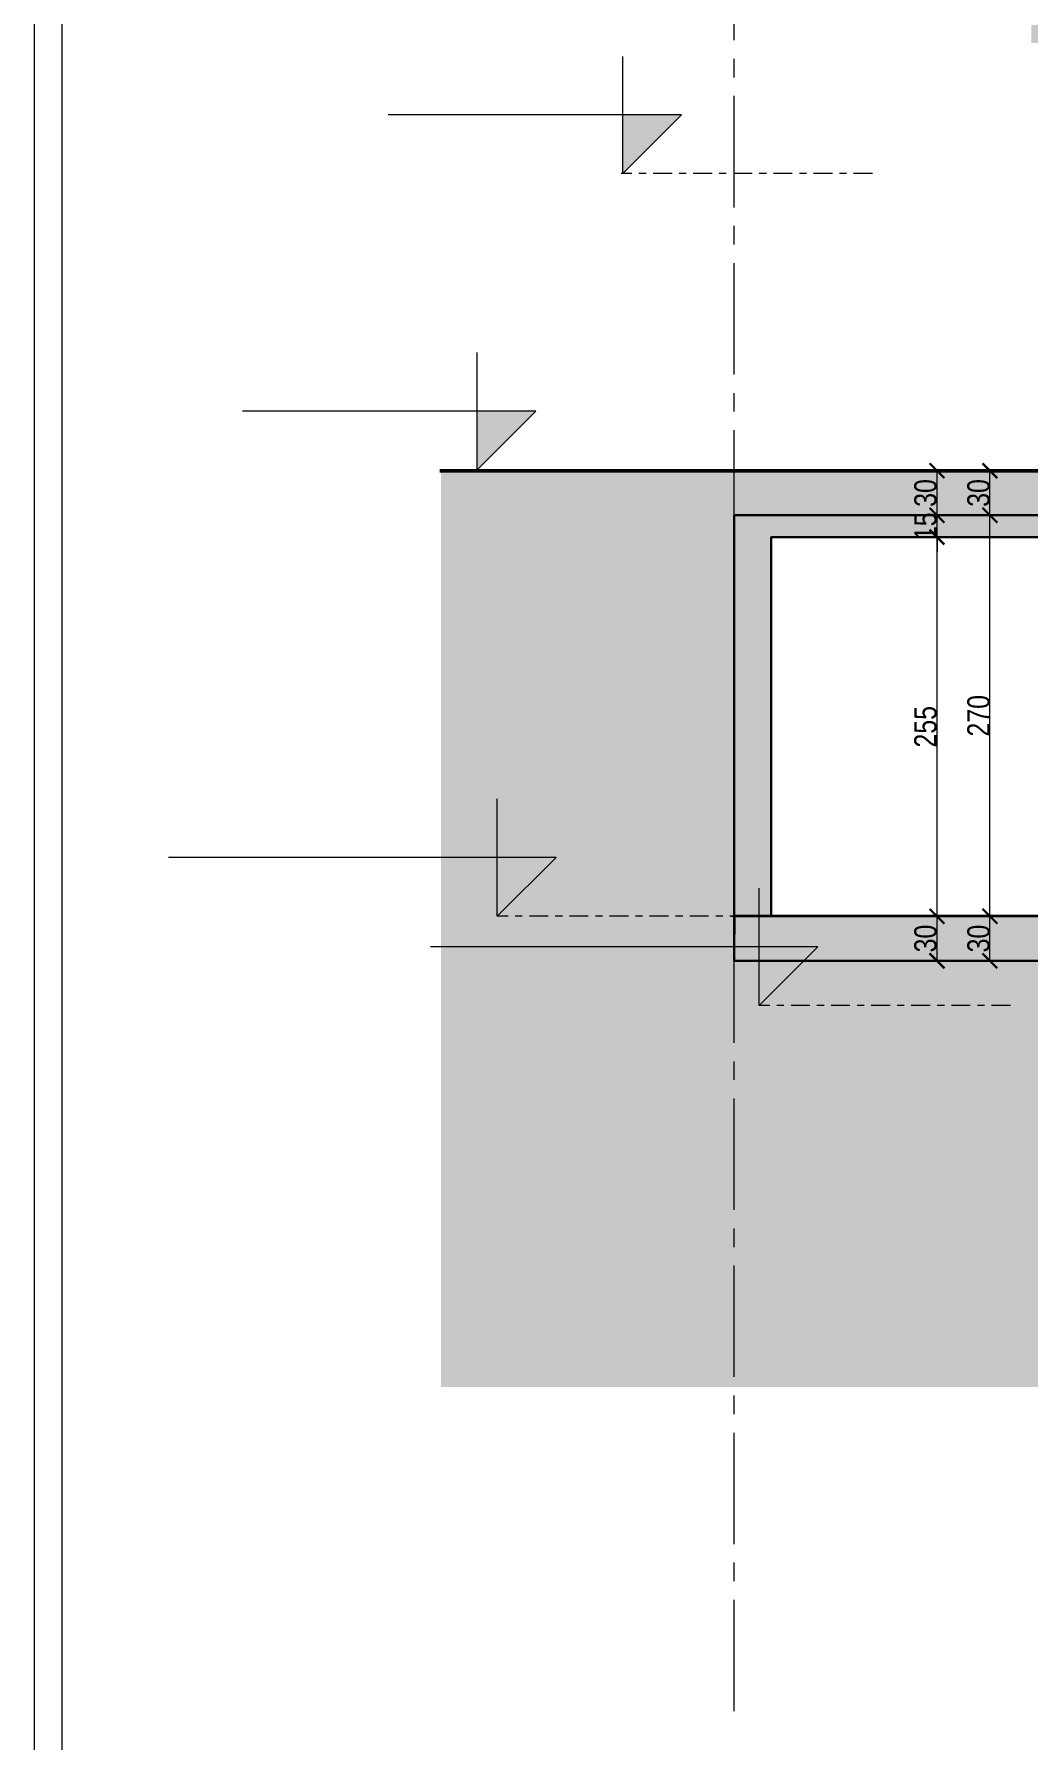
# Model space of a CAD drawing. Header units: millimetres. Extents: x 1373 to 40779, y 1939 to 6439.
# Drawn here: x 23003 to 23672, y 2721 to 3870 of the extents above; entities that cross this region are included whole.
import ezdxf

# ---------------------------------------------------------------- set-up
doc = ezdxf.new("R2010")
doc.units = ezdxf.units.MM
for name, pattern in [('Centre', [1.34939, 0.635, -0.23813, 0.23813, -0.23813]), ('DASHDOTX2', [50.8, 25.4, -12.7, 0, -12.7]), ('IMPORT-CENTER2', [112.5, 75, -12.5, 12.5, -12.5])]:
    doc.linetypes.add(name, pattern=pattern)
for name, color, linetype, lineweight in [('A-ANNO-DIMS', 211, 'Continuous', 18), ('A-DETL', 6, 'Continuous', 30), ('A-DETL-GENF', 92, 'Continuous', 18), ('A-FLOR-FNSH', 192, 'Continuous', 35), ('A-FLOR-LEVL', 51, 'Continuous', 18), ('A-WALL', 20, 'Continuous', 9), ('A-WALL-FNSH', 113, 'Continuous', 18), ('ESYA', 3, 'Continuous', 25), ('HESAPLAMALAR', 2, 'Continuous', 30), ('kest', 4, 'DASHDOTX2', 50), ('S-GRID', 252, 'IMPORT-CENTER2', 5)]:
    doc.layers.add(name, color=color, linetype=linetype, lineweight=lineweight)
doc.layers.add('MASSE', color=7, linetype='Continuous')
doc.styles.add('50', font='arial.ttf', dxfattribs={"width": 0.8})
doc.dimstyles.new('NERGİS', dxfattribs={"dimtxt": 15, "dimasz": 10, "dimexe": 20, "dimexo": 150, "dimgap": 0, "dimtad": 1, "dimdec": 0, "dimzin": 1, "dimtxsty": '50', "dimblk": 'ARCHTICK', "dimcen": 0, "dimse1": 1, "dimse2": 1, "dimclrd": 56, "dimclrt": 56, "dimazin": 3, "dimtfac": 1, "dimtdec": 0, "dimtix": 1, "dimtmove": 2, "dimatfit": 2, "dimldrblk": 'DOTSMALL', "dimlwd": 0, "dimlwe": -1, "dimarcsym": 0})

# ---------------------------------------------------------------- blocks, each defined once
blk = doc.blocks.new('JTIRJRT')
at = {"layer": 'A-FLOR-LEVL'}
for points in [[(21991.1, -3072.2), (21991.1, -3111.7), (22030.6, -3072.2)], [(21893.2, -3271.7), (21893.2, -3311.2), (21932.7, -3271.7)], [(21906.7, -3572.2), (21906.7, -3611.7), (21946.2, -3572.2)], [(22082.9, -3632.2), (22082.9, -3671.7), (22122.4, -3632.2)]]:
    blk.add_hatch(color=256, dxfattribs=at).paths.add_polyline_path(points)
for p, q in [((21991.1, -3111.7), (21991.1, -3032.7)), ((22030.6, -3072.2), (21833.2, -3072.2)), ((22030.6, -3072.2), (21991.1, -3111.7)), ((21893.2, -3311.2), (21893.2, -3232.2)), ((21932.7, -3271.7), (21735.2, -3271.7)), ((21932.7, -3271.7), (21893.2, -3311.2)), ((22075.9, -3311.7), (21878.4, -3311.7)), ((21906.7, -3611.7), (21906.7, -3532.7)), ((21946.2, -3572.2), (21685.5, -3572.2)), ((21946.2, -3572.2), (21906.7, -3611.7)), ((22082.9, -3671.7), (22082.9, -3592.7)), ((22122.4, -3632.2), (21861.7, -3632.2)), ((22122.4, -3632.2), (22082.9, -3671.7))]:
    blk.add_line(p, q, dxfattribs=at)
at = {"layer": 'A-FLOR-LEVL', "linetype": 'Centre', "ltscale": 20}
for p, q in [((22159.2, -3111.7), (21990, -3111.7)), ((22062.3, -3311.2), (21893.2, -3311.2)), ((22075.9, -3611.7), (21906.7, -3611.7)), ((22252, -3671.7), (22082.9, -3671.7))]:
    blk.add_line(p, q, dxfattribs=at)
blk = doc.blocks.new('_ArchTick')
at = {"color": 0, "linetype": 'ByBlock', "const_width": 0.15}
blk.add_lwpolyline([(-0.5, -0.5), (0.5, 0.5)], dxfattribs=at)
blk = doc.blocks.new('*D20586')
at = {"layer": 'Defpoints', "color": 0, "transparency": 16777216}
for p in [(23499.3, 3275.8), (23610.9, 3275.8), (23474.3, 3245.8)]:
    blk.add_point(p, dxfattribs=at)
at = {"layer": 'MASSE', "color": 56, "lineweight": 0, "transparency": 16777216}
blk.add_line((23610.9, 3245.8), (23610.9, 3275.8), dxfattribs=at)
at = {"layer": 'MASSE', "color": 56, "lineweight": 0, "transparency": 16777216, "xscale": 10, "yscale": 10, "zscale": 10}
for p, rotation in [((23610.9, 3275.8), 90), ((23610.9, 3245.8), 270)]:
    blk.add_blockref('_ArchTick', p, dxfattribs=dict(at, rotation=rotation))
at = {"layer": 'MASSE', "color": 56, "transparency": 16777216, "insert": (23603.2, 3260.8), "char_height": 15, "attachment_point": 5, "rotation": 90, "style": '50'}
blk.add_mtext('30', dxfattribs=at)
blk = doc.blocks.new('_DotSmall')
at = {"layer": 'ESYA', "color": 0, "const_width": 0.5}
blk.add_lwpolyline([(-0.0625, 0, 1), (0.0625, 0, 1)], format="xyb", close=True, dxfattribs=at)
blk = doc.blocks.new('*D20587')
at = {"layer": 'Defpoints', "color": 0, "transparency": 16777216}
for p in [(23610.9, 3531.1), (23610.9, 3531.1), (23499.3, 3275.8)]:
    blk.add_point(p, dxfattribs=at)
at = {"layer": 'MASSE', "color": 56, "lineweight": 0, "transparency": 16777216}
blk.add_line((23610.9, 3275.8), (23610.9, 3531.1), dxfattribs=at)
at = {"layer": 'MASSE', "color": 56, "lineweight": 0, "transparency": 16777216, "xscale": 10, "yscale": 10, "zscale": 10}
for p, rotation in [((23610.9, 3531.1), 90), ((23610.9, 3275.8), 270)]:
    blk.add_blockref('_ArchTick', p, dxfattribs=dict(at, rotation=rotation))
at = {"layer": 'MASSE', "color": 56, "transparency": 16777216, "insert": (23603.2, 3403.4), "char_height": 15, "attachment_point": 5, "rotation": 90, "style": '50'}
blk.add_mtext('255', dxfattribs=at)
blk = doc.blocks.new('*D20588')
at = {"layer": 'Defpoints', "color": 0, "transparency": 16777216}
for p in [(23610.9, 3545.8), (23624.4, 3545.8), (23610.9, 3531.1)]:
    blk.add_point(p, dxfattribs=at)
at = {"layer": 'MASSE', "color": 56, "lineweight": 0, "transparency": 16777216}
for p, q in [((23610.9, 3545.8), (23610.9, 3555.8)), ((23610.9, 3531.1), (23610.9, 3545.8)), ((23610.9, 3531.1), (23610.9, 3521.1))]:
    blk.add_line(p, q, dxfattribs=at)
at = {"layer": 'MASSE', "color": 56, "lineweight": 0, "transparency": 16777216, "xscale": 10, "yscale": 10, "zscale": 10}
for p, rotation in [((23610.9, 3545.8), 270), ((23610.9, 3531.1), 90)]:
    blk.add_blockref('_ArchTick', p, dxfattribs=dict(at, rotation=rotation))
at = {"layer": 'MASSE', "color": 56, "transparency": 16777216, "insert": (23603.2, 3538.4), "char_height": 15, "attachment_point": 5, "rotation": 90, "style": '50'}
blk.add_mtext('15', dxfattribs=at)
blk = doc.blocks.new('*D20589')
at = {"layer": 'Defpoints', "color": 0, "transparency": 16777216}
for p in [(23610.9, 3575.8), (23628.6, 3575.8), (23624.4, 3545.8)]:
    blk.add_point(p, dxfattribs=at)
at = {"layer": 'MASSE', "color": 56, "lineweight": 0, "transparency": 16777216}
blk.add_line((23610.9, 3545.8), (23610.9, 3575.8), dxfattribs=at)
at = {"layer": 'MASSE', "color": 56, "lineweight": 0, "transparency": 16777216, "xscale": 10, "yscale": 10, "zscale": 10}
for p, rotation in [((23610.9, 3575.8), 90), ((23610.9, 3545.8), 270)]:
    blk.add_blockref('_ArchTick', p, dxfattribs=dict(at, rotation=rotation))
at = {"layer": 'MASSE', "color": 56, "transparency": 16777216, "insert": (23603.2, 3560.8), "char_height": 15, "attachment_point": 5, "rotation": 90, "style": '50'}
blk.add_mtext('30', dxfattribs=at)
blk = doc.blocks.new('*D20590')
at = {"layer": 'Defpoints', "color": 0, "transparency": 16777216}
for p in [(23499.3, 3275.8), (23646.5, 3275.8), (23474.3, 3245.8)]:
    blk.add_point(p, dxfattribs=at)
at = {"layer": 'MASSE', "color": 56, "lineweight": 0, "transparency": 16777216}
blk.add_line((23646.5, 3245.8), (23646.5, 3275.8), dxfattribs=at)
at = {"layer": 'MASSE', "color": 56, "lineweight": 0, "transparency": 16777216, "xscale": 10, "yscale": 10, "zscale": 10}
for p, rotation in [((23646.5, 3275.8), 90), ((23646.5, 3245.8), 270)]:
    blk.add_blockref('_ArchTick', p, dxfattribs=dict(at, rotation=rotation))
at = {"layer": 'MASSE', "color": 56, "transparency": 16777216, "insert": (23638.9, 3260.8), "char_height": 15, "attachment_point": 5, "rotation": 90, "style": '50'}
blk.add_mtext('30', dxfattribs=at)
blk = doc.blocks.new('*D20591')
at = {"layer": 'Defpoints', "color": 0, "transparency": 16777216}
for p in [(23646.5, 3545.8), (23651.8, 3545.8), (23499.3, 3275.8)]:
    blk.add_point(p, dxfattribs=at)
at = {"layer": 'MASSE', "color": 56, "lineweight": 0, "transparency": 16777216}
blk.add_line((23646.5, 3275.8), (23646.5, 3545.8), dxfattribs=at)
at = {"layer": 'MASSE', "color": 56, "lineweight": 0, "transparency": 16777216, "xscale": 10, "yscale": 10, "zscale": 10}
for p, rotation in [((23646.5, 3545.8), 90), ((23646.5, 3275.8), 270)]:
    blk.add_blockref('_ArchTick', p, dxfattribs=dict(at, rotation=rotation))
at = {"layer": 'MASSE', "color": 56, "transparency": 16777216, "insert": (23638.9, 3410.8), "char_height": 15, "attachment_point": 5, "rotation": 90, "style": '50'}
blk.add_mtext('270', dxfattribs=at)
blk = doc.blocks.new('*D20592')
at = {"layer": 'Defpoints', "color": 0, "transparency": 16777216}
for p in [(23646.5, 3575.8), (23669.8, 3575.8), (23651.8, 3545.8)]:
    blk.add_point(p, dxfattribs=at)
at = {"layer": 'MASSE', "color": 56, "lineweight": 0, "transparency": 16777216}
blk.add_line((23646.5, 3545.8), (23646.5, 3575.8), dxfattribs=at)
at = {"layer": 'MASSE', "color": 56, "lineweight": 0, "transparency": 16777216, "xscale": 10, "yscale": 10, "zscale": 10}
for p, rotation in [((23646.5, 3575.8), 90), ((23646.5, 3545.8), 270)]:
    blk.add_blockref('_ArchTick', p, dxfattribs=dict(at, rotation=rotation))
at = {"layer": 'MASSE', "color": 56, "transparency": 16777216, "insert": (23638.9, 3560.8), "char_height": 15, "attachment_point": 5, "rotation": 90, "style": '50'}
blk.add_mtext('30', dxfattribs=at)

msp = doc.modelspace()

# ---------------------------------------------------------------- hatches: boundary and pattern name
at = {"layer": 'A-DETL-GENF'}
h = msp.add_hatch(dxfattribs=at)
h.set_pattern_fill('ANSI33', color=153, style=0)
h.set_pattern_definition([(45, (-4726.611, 6394.9317), (-4.490128, 4.490128), []), (45, (-4722.121, 6394.9317), (-4.490128, 4.490128), [3.175, -1.5875])])
h.paths.add_polyline_path([(24984.3, 3275.8), (24984.3, 5063.8), (25234.3, 5063.8), (25234.3, 5025.8), (25259.3, 5025.8), (25259.3, 5063.8), (25834.6, 5063.8), (25834.6, 5025.8), (25859.6, 5025.8), (25859.6, 5063.8), (26040.6, 5063.8), (26040.6, 5075.8), (25234.3, 5075.8), (24984.3, 5075.8), (24984.3, 5240.8), (24744.3, 5240.8), (24744.3, 5075.8), (23644.6, 5075.8), (23644.6, 5063.8), (23774.6, 5063.8), (23774.6, 5025.8), (23799.6, 5025.8), (23799.6, 5063.8), (24289.3, 5063.8), (24289.3, 5025.8), (24314.3, 5025.8), (24314.3, 5063.8), (24744.3, 5063.8), (24744.3, 4775.8), (23674.3, 4775.8), (23674.3, 4763.8), (23774.6, 4763.8), (23774.6, 4725.8), (23799.6, 4725.8), (23799.6, 4763.8), (24289.3, 4763.8), (24289.3, 4725.8), (24314.3, 4725.8), (24314.3, 4763.8), (24744.3, 4763.8), (24744.3, 4475.8), (23674.3, 4475.8), (23674.3, 4463.8), (23774.6, 4463.8), (23774.6, 4425.8), (23799.6, 4425.8), (23799.6, 4463.8), (24289.3, 4463.8), (24289.3, 4425.8), (24314.3, 4425.8), (24314.3, 4463.8), (24744.3, 4463.8), (24744.3, 4175.8), (23674.3, 4175.8), (23674.3, 4163.8), (23774.6, 4163.8), (23774.6, 4125.8), (23799.6, 4125.8), (23799.6, 4163.8), (24289.3, 4163.8), (24289.3, 4125.8), (24314.3, 4125.8), (24314.3, 4163.8), (24744.3, 4163.8), (24744.3, 3875.8), (23674.3, 3875.8), (23674.3, 3863.8), (23774.6, 3863.8), (23774.6, 3825.8), (23799.6, 3825.8), (23799.6, 3863.8), (24289.3, 3863.8), (24289.3, 3825.8), (24314.3, 3825.8), (24314.3, 3863.8), (24744.3, 3863.8), (24744.3, 3575.8), (23774.6, 3575.8), (23774.6, 3545.8), (23474.3, 3545.8), (23474.3, 3275.8), (23474.3, 3245.8), (23774.6, 3245.8), (23774.6, 3215.8), (24744.3, 3215.8), (24744.3, 3085.8), (24984.3, 3085.8), (24984.3, 3215.8), (25859.6, 3215.8), (25909.6, 3215.8), (25909.6, 3275.8), (25859.6, 3275.8), (25859.6, 3575.8), (25835.5, 3575.8), (25234.3, 3575.8), (25234.3, 3525.8), (25259.3, 3525.8), (25259.3, 3563.8), (25835.5, 3563.8), (25835.5, 3275.8)])
h.paths.add_polyline_path([(24959.3, 3125.8), (24769.3, 3125.8), (24769.3, 3275.8), (24769.3, 5225.8), (24959.3, 5225.8), (24959.3, 4775.8), (24959.3, 3275.8)], flags=16)
h.paths.add_polyline_path([(24744.3, 3275.8), (23499.3, 3275.8), (23499.3, 3531.1), (23774.6, 3531.1), (23799.6, 3530.1), (23799.6, 3563.8), (24289.3, 3563.8), (24289.3, 3525.8), (24314.3, 3525.8), (24314.3, 3563.8), (24744.3, 3563.8)], flags=16)
at = {"layer": 'HESAPLAMALAR', "lineweight": 18, "true_color": 0xf7abae, "transparency": 33554579}
h = msp.add_hatch(dxfattribs=at)
h.set_pattern_fill('AR-CONC', color=241, scale=0.2)
h.paths.add_polyline_path([(26448.9, 3550.8), (26448.9, 2958.8), (23277.1, 2958.8), (23277.1, 3575.8), (23774.6, 3575.8), (23774.6, 3545.8), (23474.3, 3545.8), (23474.3, 3245.8), (23774.6, 3245.8), (23774.6, 3215.8), (24744.3, 3215.8), (24744.3, 3085.8), (24984.3, 3085.8), (24984.3, 3215.8), (25909.6, 3215.8), (25909.6, 3275.8), (25859.6, 3275.8), (25859.6, 3550.8)])

# ---------------------------------------------------------------- linework, layer by layer
at = {"layer": 'A-ANNO-DIMS', "lineweight": 18, "ltscale": 2}
for points in [[(23003.3, 1972.4), (26597.6, 1969.9), (26597.6, 6402.4), (23003.3, 6404.9)], [(23022, 1991.1), (26578.8, 1988.7), (26578.8, 6383.7), (23022, 6386.1)]]:
    msp.add_lwpolyline(points, close=True, dxfattribs=at)
at = {"layer": 'A-DETL'}
for points in [[(23774.6, 3575.8), (23774.6, 3545.8), (23474.3, 3545.8), (23474.3, 3275.8), (23474.3, 3245.8), (23774.6, 3245.8), (23774.6, 3215.8), (24744.3, 3215.8), (24744.3, 3085.8), (24984.3, 3085.8), (24984.3, 3215.8), (25859.6, 3215.8), (25909.6, 3215.8), (25909.6, 3275.8), (25859.6, 3275.8), (25859.6, 3575.8), (25835.5, 3575.8), (25234.3, 3575.8), (25234.3, 3525.8), (25259.3, 3525.8), (25259.3, 3563.8), (25835.5, 3563.8), (25835.5, 3275.8), (24984.3, 3275.8)], [(24744.3, 3275.8), (23499.3, 3275.8), (23499.3, 3531.1), (23774.6, 3531.1), (23799.6, 3530.1), (23799.6, 3563.8), (24289.3, 3563.8), (24289.3, 3525.8), (24314.3, 3525.8), (24314.3, 3563.8), (24744.3, 3563.8)]]:
    msp.add_lwpolyline(points, dxfattribs=at)
at = {"layer": 'A-FLOR-FNSH', "color": 250}
for p, q in [((24744.3, 3275.8), (23474.3, 3275.8)), ((23474.3, 3275.8), (23474.3, 3263.8))]:
    msp.add_line(p, q, dxfattribs=at)
at = {"layer": 'A-WALL', "lineweight": 35}
msp.add_line((23474.3, 3275.8), (23474.3, 3275.8), dxfattribs=at)
at = {"layer": 'A-WALL-FNSH', "color": 7, "lineweight": 9}
msp.add_line((23472.3, 3275.8), (23474.3, 3275.8), dxfattribs=at)
at = {"layer": 'kest', "color": 3, "linetype": 'ByBlock'}
msp.add_line((23774.6, 3575.8), (23276.4, 3575.8), dxfattribs=at)
at = {"layer": 'S-GRID', "lineweight": 18}
msp.add_line((23474.3, 2740.6), (23474.3, 5601.4), dxfattribs=at)

# ---------------------------------------------------------------- block references
at = {"layer": 'A-DETL'}
msp.add_blockref('JTIRJRT', (1408.3, 6887.5), dxfattribs=at)

# ---------------------------------------------------------------- dimensions: what is measured, and where the dimension line sits
at = {"layer": 'MASSE', "color": 4}
for base, p1, p2, picture, middle in [((23610.9, 3575.8), (23624.4, 3545.8), (23628.6, 3575.8), '*D20589', (23603.2, 3560.8)), ((23646.5, 3575.8), (23651.8, 3545.8), (23669.8, 3575.8), '*D20592', (23638.9, 3560.8)), ((23646.5, 3545.8), (23499.3, 3275.8), (23651.8, 3545.8), '*D20591', (23638.9, 3410.8)), ((23610.9, 3545.8), (23610.9, 3531.1), (23624.4, 3545.8), '*D20588', (23603.2, 3538.4)), ((23610.9, 3531.1), (23499.3, 3275.8), (23610.9, 3531.1), '*D20587', (23603.2, 3403.4)), ((23610.9, 3275.8), (23474.3, 3245.8), (23499.3, 3275.8), '*D20586', (23603.2, 3260.8)), ((23646.5, 3275.8), (23474.3, 3245.8), (23499.3, 3275.8), '*D20590', (23638.9, 3260.8))]:
    dim = msp.add_linear_dim(base=base, p1=p1, p2=p2, angle=90, dimstyle='NERGİS', dxfattribs=at)
    dim.commit()
    dim.dimension.update_dxf_attribs({"geometry": picture, "text_midpoint": middle})

doc.saveas('drawing.dxf')
